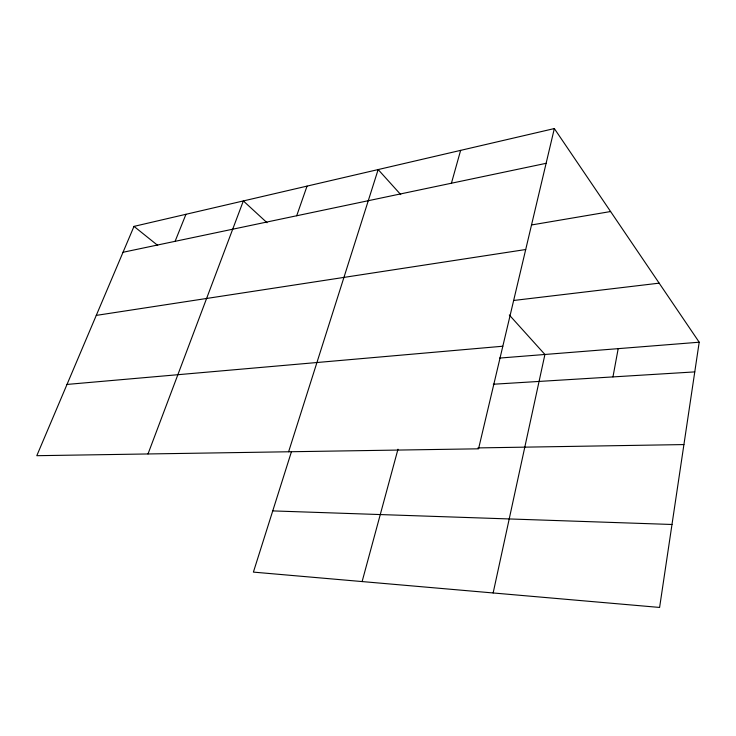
<?xml version="1.0" encoding="UTF-8"?>
<svg xmlns="http://www.w3.org/2000/svg" width="736" height="736" viewBox="0 0 736 736"><rect width="100%" height="100%" fill="white"/><g stroke="black" fill="none" stroke-linecap="round" stroke-linejoin="round"><path stroke-width="1.1" d="M554.337 128.561L478.547 448.813L36.8 455.694L133.998 226.384L554.337 128.561L699.2 342.212L659.603 607.439L253.396 572.111L291.346 452.024M612.959 376.915L618.185 348.652M493.148 592.958L544.916 354.476L509.303 314.99M362.112 581.569L397.983 449.208M451.426 183.218L460.626 150.374M288.613 451.766L378.157 169.565L400.743 194.608M296.7 215.749L307.041 186.116M148 453.956L243.349 200.937L267.039 222.723M175.104 241.316L185.96 214.296M123.022 252.273L546.112 163.318M531.456 224.977L610.595 211.536M96.269 315.394L525.706 249.522M513.838 300.454L659.152 283.158M67.004 384.431L502.826 346.224M499.505 358.082L699.2 342.212M493.313 384.238L694.766 371.901M477.912 447.911L683.919 444.572M272.743 510.904L671.986 524.483M133.998 226.384L157.697 245.392"/></g></svg>
